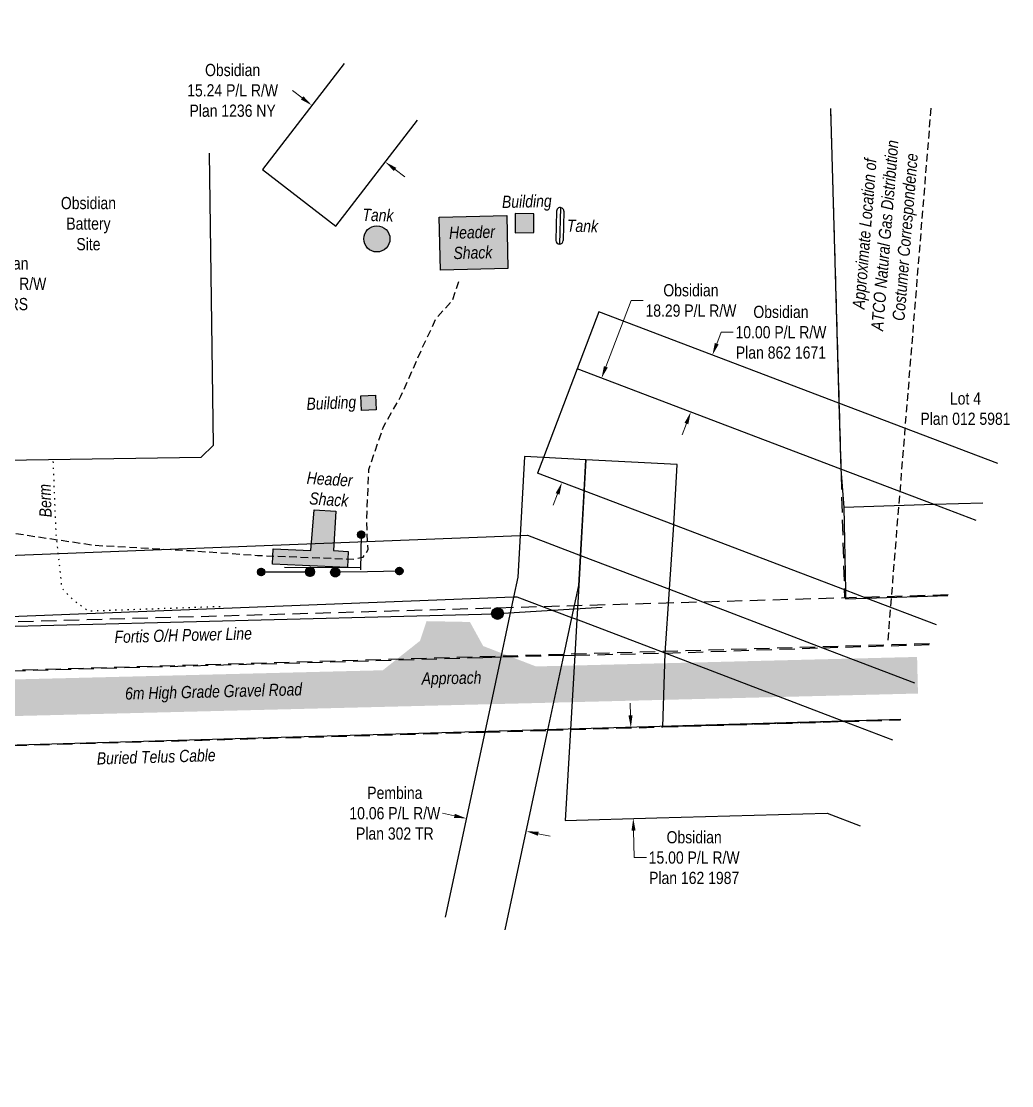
# Model space of a CAD drawing. Extents: x 636334 to 639542, y 5906010 to 5907861.
# Drawn here: x 638730 to 639542, y 5906188 to 5907060 of the extents above; entities that cross this region are included whole.
import ezdxf

# ---------------------------------------------------------------- set-up
doc = ezdxf.new("R2010")
doc.units = 0
doc.header["$LTSCALE"] = 5
doc.header["$PDSIZE"] = 0.5
for name, pattern in [('foc-ACCESSROAD', [3.75, 2.5, -1.25]), ('foc-TOPO', [1, 0.2, -0.8]), ('POWERLINE5', [7.8, 2.4, -0.6, 0.6, -0.6, 0.6, -0.6, 2.4]), ('UG_PIPE', [1.875, 1.25, -0.625])]:
    doc.linetypes.add(name, pattern=pattern)
doc.layers.get('Defpoints').update_dxf_attribs({"color": 9})
for name, color, linetype in [('AS-FENCE', 48, 'foc-FENCE'), ('AS-PIPE-UG', 44, 'UG_PIPE'), ('AS-POWER', 104, 'foc-POWER'), ('AS-POWER-EXISTING', 72, 'POWERLINE5'), ('AS-ROADS', 254, 'Continuous'), ('AS-SYMBOL', 7, 'Continuous'), ('AS-TELEPHONE-T', 224, 'Continuous'), ('AS-TELUS', 224, 'foc-TEL'), ('C-AR', 13, 'foc-ACCESSROAD'), ('C-RW', 13, 'Continuous'), ('C-WS', 13, 'foc-ACCESSROAD'), ('F-RW', 190, 'Continuous'), ('L-TITLEDB', 4, 'Continuous'), ('L-TITLEDB-T', 4, 'Continuous'), ('T-LOW-AREA', 48, 'foc-TOPO')]:
    doc.layers.add(name, color=color, linetype=linetype)
for name, color, linetype, true_color in [('AS-PIPE-AG', 7, 'Continuous', 0x7d00fa), ('AS-STRUCTURE-H', 7, 'Continuous', 0xa8a8a8), ('AS-STRUCTURE-T', 7, 'Continuous', 0x454545)]:
    doc.layers.add(name, color=color, linetype=linetype, true_color=true_color)
doc.layers.add('AS-STRUCTURE', color=7, linetype='Continuous', lineweight=30, true_color=0x595959)
for name, color, linetype, lineweight in [('C-AR-T', 13, 'Continuous', 9), ('C-RW-T', 13, 'Continuous', 9), ('C-WS-T', 13, 'Continuous', 9), ('F-RW-T', 190, 'Continuous', 9), ('T-TEXT', 48, 'Continuous', 18)]:
    doc.layers.add(name, color=color, linetype=linetype, lineweight=lineweight)
doc.styles.add('100L', font='ARIALN.TTF', dxfattribs={"height": 11})
doc.styles.add('80CG', font='ARIALN.TTF', dxfattribs={"height": 10})
doc.styles.add('80L', font='ARIALN.TTF', dxfattribs={"height": 10})
doc.styles.add('foc-LtypeFont', font='ARIALN.TTF', dxfattribs={"height": 7.35})
doc.linetypes.add('foc-FENCE', pattern='A,10,-1,["X",foc-LtypeFont,S=0.2,R=0,X=-0.625,Y=-0.75],-1.24', length=12.24)
doc.linetypes.add('foc-POWER', pattern='A,6,-1,["P",foc-LtypeFont,S=0.2,R=0,X=-0.625,Y=-0.75],-1.24,4', length=12.24)
doc.linetypes.add('foc-TEL', pattern='A,2,-1,["T",foc-LtypeFont,S=0.2,R=0,X=-0.425,Y=-0.75],-1.24,8', length=12.24)
doc.dimstyles.new('Compass 5 000', dxfattribs={"dimscale": 5, "dimtxt": 9, "dimasz": 2, "dimexe": 0.2, "dimexo": 0.0625, "dimgap": 0.5, "dimtad": 0, "dimtih": 1, "dimtoh": 1, "dimzin": 0, "dimdsep": 46, "dimtxsty": '80CG', "dimcen": 0.1, "dimse1": 1, "dimse2": 1, "dimclrd": 256, "dimclrt": 256, "dimaunit": 1, "dimadec": 4, "dimazin": 0, "dimtfac": 0.06, "dimtofl": 0, "dimtmove": 0, "dimatfit": 1, "dimfxl": 0.2, "dimtolj": 1, "dimtzin": 0, "dimlwd": -1, "dimarcsym": 0})

# ---------------------------------------------------------------- blocks, each defined once
blk = doc.blocks.new('*D423')
at = {"layer": 'C-AR-T', "transparency": 16777216}
for p, q in [((638583.48, 5906533.63), (638583.2, 5906543.63)), ((638585.76, 5906452.73), (638587.91, 5906376.37)), ((638587.91, 5906376.37), (638597.91, 5906376.37))]:
    blk.add_line(p, q, dxfattribs=at)
for points in [[(638585.15, 5906533.68), (638581.82, 5906533.58), (638583.77, 5906523.63)], [(638587.43, 5906452.78), (638584.1, 5906452.69), (638585.48, 5906462.73)]]:
    blk.add_solid(points, dxfattribs=at)
at = {"layer": 'Defpoints', "color": 0, "transparency": 16777216}
for p in [(638800.47, 5906529.74), (638802.18, 5906468.83), (638585.48, 5906462.73)]:
    blk.add_point(p, dxfattribs=at)
at = {"layer": 'C-AR-T', "transparency": 16777216, "insert": (638646.87, 5906376.37), "char_height": 10, "attachment_point": 5, "style": '80CG', "bg_fill": 3, "box_fill_scale": 1.1, "bg_fill_color": 256, "bg_fill_true_color": 13158600, "bg_fill_transparency": 0}
blk.add_mtext('\\A1;Obsidian\\P12.19 Access R/W\\PPlan 5824 RS', dxfattribs=at)
blk = doc.blocks.new('RISER')
h = blk.add_hatch(color=255)
h.dxf.hatch_style = 1
edge = h.paths.add_edge_path()
edge.add_arc((0, 0), 0.7, 0, 360)
blk.add_hatch(color=13).paths.add_polyline_path([(0.58, -0.15), (-0.58, -0.15, 0.774597)])
at = {"color": 13}
blk.add_line((-0.58, -0.15), (0.58, -0.15), dxfattribs=at)
blk.add_circle((0, 0), 0.6, dxfattribs=at)
blk = doc.blocks.new('PIG')
h = blk.add_hatch(color=255)
h.dxf.hatch_style = 1
edge = h.paths.add_edge_path()
edge.add_arc((0, 0), 0.85, 0, 360)
at = {"layer": 'AS-SYMBOL'}
h = blk.add_hatch(color=13, dxfattribs=at)
h.dxf.hatch_style = 1
h.paths.add_polyline_path([(-0.1, 0, 1), (-0.55, 0, 1)])
h = blk.add_hatch(color=13, dxfattribs=at)
h.dxf.hatch_style = 1
h.paths.add_polyline_path([(0.1, 0, 1), (0.55, 0, 1)])
at = {"layer": 'AS-SYMBOL', "color": 13}
for centre, radius in [((0, 0), 0.75), ((-0.33, 0), 0.225), ((0.33, 0), 0.225)]:
    blk.add_circle(centre, radius, dxfattribs=at)
blk = doc.blocks.new('*D425')
at = {"layer": 'C-RW-T', "transparency": 16777216}
for p, q in [((638674.47, 5906844.98), (638664.47, 5906844.98)), ((638664.47, 5906844.98), (638666.26, 5906782.28)), ((638666.55, 5906772.29), (638666.26, 5906782.28)), ((638669.73, 5906660.94), (638670.01, 5906650.94))]:
    blk.add_line(p, q, dxfattribs=at)
for points in [[(638668.21, 5906772.33), (638664.88, 5906772.24), (638666.83, 5906762.29)], [(638671.39, 5906660.99), (638668.06, 5906660.89), (638669.44, 5906670.94)]]:
    blk.add_solid(points, dxfattribs=at)
at = {"layer": 'Defpoints', "color": 0, "transparency": 16777216}
for p in [(638666.83, 5906762.29), (638669.39, 5906762.36), (638672, 5906671.01)]:
    blk.add_point(p, dxfattribs=at)
at = {"layer": 'C-RW-T', "transparency": 16777216, "insert": (638713.56, 5906844.98), "char_height": 10, "attachment_point": 5, "style": '80CG'}
blk.add_mtext('\\A1;Obsidian\\P18.29 P/L R/W \\P5730 RS', dxfattribs=at)
blk = doc.blocks.new('*D427')
at = {"layer": 'Defpoints', "color": 0, "transparency": 16777216}
for p in [(639095.15, 5906406.85), (639094.65, 5906404.5), (639143.8, 5906394)]:
    blk.add_point(p, dxfattribs=at)
at = {"layer": 'F-RW-T', "transparency": 16777216}
for p, q in [((639085.37, 5906408.94), (639075.59, 5906411.03)), ((639154.08, 5906394.26), (639163.86, 5906392.17))]:
    blk.add_line(p, q, dxfattribs=at)
for points in [[(639085.72, 5906410.57), (639085.02, 5906407.31), (639095.15, 5906406.85)], [(639154.43, 5906395.89), (639153.73, 5906392.63), (639144.3, 5906396.35)]]:
    blk.add_solid(points, dxfattribs=at)
at = {"layer": 'F-RW-T', "transparency": 16777216, "insert": (639036.51, 5906411.03), "char_height": 10, "attachment_point": 5, "style": '80CG'}
blk.add_mtext('\\A1;Pembina\\P10.06 P/L R/W  \\PPlan 302 TR', dxfattribs=at)
blk = doc.blocks.new('*D428')
at = {"layer": 'C-RW-T', "transparency": 16777216}
for p, q in [((639229.7, 5906491.23), (639229.43, 5906501.22)), ((639232.19, 5906396.9), (639232.78, 5906374.68)), ((639232.78, 5906374.68), (639242.78, 5906374.68))]:
    blk.add_line(p, q, dxfattribs=at)
for points in [[(639231.36, 5906491.27), (639228.03, 5906491.18), (639229.96, 5906481.23)], [(639233.86, 5906396.95), (639230.53, 5906396.86), (639231.93, 5906406.9)]]:
    blk.add_solid(points, dxfattribs=at)
at = {"layer": 'Defpoints', "color": 0, "transparency": 16777216}
for p in [(639298.16, 5906483.04), (639231.93, 5906406.9), (639300.13, 5906408.7)]:
    blk.add_point(p, dxfattribs=at)
at = {"layer": 'C-RW-T', "transparency": 16777216, "insert": (639281.87, 5906374.68), "char_height": 10, "attachment_point": 5, "style": '80CG'}
blk.add_mtext('\\A1;Obsidian \\P15.00 P/L R/W \\PPlan 162 1987', dxfattribs=at)
blk = doc.blocks.new('*D429')
at = {"layer": 'C-RW-T', "transparency": 16777216}
for p, q in [((639300.37, 5906795.89), (639303.93, 5906805.24)), ((639303.93, 5906805.24), (639313.93, 5906805.24)), ((639275.52, 5906730.47), (639271.97, 5906721.12))]:
    blk.add_line(p, q, dxfattribs=at)
for points in [[(639298.82, 5906796.48), (639301.93, 5906795.3), (639296.82, 5906786.54)], [(639273.96, 5906731.06), (639277.08, 5906729.88), (639279.07, 5906739.82)]]:
    blk.add_solid(points, dxfattribs=at)
at = {"layer": 'Defpoints', "color": 0, "transparency": 16777216}
for p in [(639280.56, 5906792.72), (639296.82, 5906786.54), (639262.8, 5906746)]:
    blk.add_point(p, dxfattribs=at)
at = {"layer": 'C-RW-T', "transparency": 16777216, "insert": (639353.01, 5906805.24), "char_height": 10, "attachment_point": 5, "style": '80CG'}
blk.add_mtext('\\A1;Obsidian \\P10.00 P/L R/W  \\PPlan 862 1671', dxfattribs=at)
blk = doc.blocks.new('*D430')
at = {"layer": 'C-RW-T', "transparency": 16777216}
for p, q in [((639209.48, 5906776.95), (639230.13, 5906831.31)), ((639230.13, 5906831.31), (639240.13, 5906831.31)), ((639169.91, 5906672.82), (639166.36, 5906663.48))]:
    blk.add_line(p, q, dxfattribs=at)
for points in [[(639207.92, 5906777.55), (639211.04, 5906776.36), (639205.93, 5906767.61)], [(639168.35, 5906673.42), (639171.47, 5906672.23), (639173.46, 5906682.17)]]:
    blk.add_solid(points, dxfattribs=at)
at = {"layer": 'Defpoints', "color": 0, "transparency": 16777216}
for p in [(639205.93, 5906767.61), (639255.52, 5906748.76), (639223.06, 5906663.33)]:
    blk.add_point(p, dxfattribs=at)
at = {"layer": 'C-RW-T', "transparency": 16777216, "insert": (639279.22, 5906831.31), "char_height": 10, "attachment_point": 5, "style": '80CG'}
blk.add_mtext('\\A1;Obsidian \\P18.29 P/L R/W ', dxfattribs=at)
blk = doc.blocks.new('*D432')
at = {"layer": 'C-RW-T', "transparency": 16777216}
for p, q in [((638960.52, 5906997.39), (638952.59, 5907003.49)), ((639036.67, 5906938.72), (639044.59, 5906932.61))]:
    blk.add_line(p, q, dxfattribs=at)
for points in [[(638961.53, 5906998.71), (638959.5, 5906996.07), (638968.44, 5906991.29)], [(639037.68, 5906940.04), (639035.65, 5906937.4), (639028.75, 5906944.82)]]:
    blk.add_solid(points, dxfattribs=at)
at = {"layer": 'Defpoints', "color": 0, "transparency": 16777216}
for p in [(638968.44, 5906991.29), (638955.6, 5906974.63), (639015.91, 5906928.17)]:
    blk.add_point(p, dxfattribs=at)
at = {"layer": 'C-RW-T', "transparency": 16777216, "insert": (638903.53, 5907003.49), "char_height": 10, "attachment_point": 5, "style": '80CG'}
blk.add_mtext('\\A1;Obsidian\\P15.24 P/L R/W \\PPlan 1236 NY  ', dxfattribs=at)
blk = doc.blocks.new('Propane_Tank')
at = {"color": 48}
for p, q in [((-0.6, 5.4), (-0.6, 0.6)), ((0.6, 5.4), (0.6, 0.6))]:
    blk.add_line(p, q, dxfattribs=at)
for centre, start, end in [((0, 5.4), 360, 540), ((0, 0.6), 180, 360)]:
    blk.add_arc(centre, 0.6, start, end, dxfattribs=at)
at = {"layer": 'Defpoints'}
blk.add_line((0, 6), (0, 0), dxfattribs=at)
blk = doc.blocks.new('POWERPOLE')
h = blk.add_hatch(color=255)
edge = h.paths.add_edge_path()
edge.add_arc((0, 0), 0.96, 0, 360)
at = {"linetype": 'Continuous'}
for p, q in [((0.68, -0.68), (-0.68, 0.68)), ((-0.68, -0.68), (0.68, 0.68))]:
    blk.add_line(p, q, dxfattribs=at)
blk.add_circle((0, 0), 0.96, dxfattribs=at)

msp = doc.modelspace()

# ---------------------------------------------------------------- hatches: boundary and pattern name
at = {"layer": 'AS-ROADS'}
h = msp.add_hatch(color=256, dxfattribs=at)
h.dxf.hatch_style = 1
h.paths.add_polyline_path([(639133.287, 5906538.694), (639108.927, 5906548.104), (639098.062, 5906567.834), (639062.497, 5906568.509), (639057.092, 5906552.329), (639040.637, 5906539.324), (639025.916, 5906527.689), (639155.692, 5906530.039)])
at = {"layer": 'AS-STRUCTURE-H'}
h = msp.add_hatch(color=256, dxfattribs=at)
h.dxf.hatch_style = 1
h.paths.add_polyline_path([(639072.842, 5906899.689), (639128.397, 5906900.989), (639129.052, 5906857.444), (639073.937, 5906856.279)])
h = msp.add_hatch(color=256, dxfattribs=at)
h.dxf.hatch_style = 1
h.paths.add_polyline_path([(639135.047, 5906886.759), (639150.422, 5906886.989), (639150.552, 5906902.344), (639135.107, 5906902.509)])
h = msp.add_hatch(color=256, dxfattribs=at)
h.dxf.hatch_style = 1
edge = h.paths.add_edge_path()
edge.add_arc((639021.76, 5906881.817), 10.724, 0, 360)
h = msp.add_hatch(color=256, dxfattribs=at)
h.dxf.hatch_style = 1
h.paths.add_polyline_path([(639008.622, 5906753.079), (639020.657, 5906753.599), (639021.222, 5906741.604), (639009.087, 5906741.029)])
h = msp.add_hatch(color=256, dxfattribs=at)
h.dxf.hatch_style = 1
h.paths.add_polyline_path([(638936.257, 5906615.254), (638936.747, 5906627.874), (638967.772, 5906626.509), (638970.262, 5906659.774), (638988.112, 5906658.639), (638986.137, 5906626.439), (638998.327, 5906625.599), (638997.82, 5906612.545)])

# ---------------------------------------------------------------- linework, layer by layer
at = {"layer": 'AS-FENCE', "flags": 128}
msp.add_lwpolyline([(638644.947, 5906699.409), (638877.812, 5906702.859), (638887.897, 5906712.629), (638884.487, 5906952.074)], dxfattribs=at)
at = {"layer": 'AS-PIPE-AG', "flags": 128}
for points in [[(639008.927, 5906639.459), (639008.257, 5906610.544)], [(638926.867, 5906608.869), (638935.242, 5906608.939), (638964.722, 5906608.954)], [(639008.522, 5906612.309), (638946.027, 5906612.504)], [(639040.267, 5906609.544), (639014.077, 5906608.959), (638989.892, 5906608.654)]]:
    msp.add_lwpolyline(points, dxfattribs=at)
at = {"layer": 'AS-PIPE-UG', "flags": 128}
for points in [[(639440.823, 5906552.877), (639441.653, 5906563.091), (639476.353, 5906991.183)], [(637881.675, 5906187.76), (637907.742, 5906271.804), (637927.177, 5906329.679), (637937.872, 5906369.299), (637953.332, 5906421.684), (637958.782, 5906477.209), (637957.227, 5906563.424), (637944.987, 5906570.544), (637929.172, 5906587.164), (637924.497, 5906632.874), (637922.382, 5906672.614), (637919.342, 5906696.009), (637917.902, 5906710.409), (637920.397, 5906720.304), (637932.607, 5906722.789), (637953.627, 5906721.519), (637966.382, 5906720.559), (638127.937, 5906716.229), (638180.522, 5906712.504), (638200.997, 5906709.739), (638224.057, 5906707.744), (638255.202, 5906703.604), (638291.627, 5906700.124), (638326.682, 5906694.664), (638378.907, 5906688.019), (638427.632, 5906680.784), (638474.527, 5906674.709), (638516.327, 5906669.349), (638565.357, 5906660.989), (638607.107, 5906654.764), (638641.967, 5906651.394), (638671.442, 5906646.939), (638712.267, 5906642.369), (638789.832, 5906630.779), (638868.947, 5906626.309), (638923.872, 5906622.394), (639002.272, 5906619.324), (639010.647, 5906620.919), (639014.552, 5906627.139), (639013.432, 5906650.304), (639015.187, 5906692.709), (639027.197, 5906727.859), (639041.522, 5906752.874), (639058.592, 5906791.484), (639070.522, 5906816.909), (639083.957, 5906831.909), (639089.802, 5906849.209)]]:
    msp.add_lwpolyline(points, dxfattribs=at)
at = {"layer": 'AS-POWER', "flags": 128}
msp.add_lwpolyline([(637638.989, 5906474.08), (637814.037, 5906478.924), (637967.532, 5906475.229), (638155.192, 5906551.559), (638206.302, 5906550.579), (638692.907, 5906563.624), (639118.087, 5906574.489), (639120.667, 5906574.779), (639206.538, 5906579.876)], dxfattribs=at)
at = {"layer": 'AS-ROADS', "const_width": 30, "flags": 128}
msp.add_lwpolyline([(638129.047, 5906487.488), (638148.014, 5906489.354), (638175.307, 5906492.039), (639464.983, 5906524.179)], dxfattribs=at)
at = {"layer": 'AS-STRUCTURE', "flags": 128}
for points in [[(639072.842, 5906899.689), (639128.397, 5906900.989), (639129.052, 5906857.444), (639073.937, 5906856.279)], [(639135.047, 5906886.759), (639150.422, 5906886.989), (639150.552, 5906902.344), (639135.107, 5906902.509)], [(639008.622, 5906753.079), (639020.657, 5906753.599), (639021.222, 5906741.604), (639009.087, 5906741.029)], [(638936.257, 5906615.254), (638936.747, 5906627.874), (638967.772, 5906626.509), (638970.262, 5906659.774), (638988.112, 5906658.639), (638986.137, 5906626.439), (638998.327, 5906625.599), (638997.82, 5906612.545)]]:
    msp.add_lwpolyline(points, close=True, dxfattribs=at)
at = {"layer": 'AS-STRUCTURE'}
msp.add_circle((639021.76, 5906881.817), 10.724, dxfattribs=at)
at = {"layer": 'AS-TELUS', "flags": 128}
msp.add_lwpolyline([(638115.377, 5906449.484), (639451.346, 5906488.285)], dxfattribs=at)
at = {"layer": 'C-AR'}
for p, q in [((639108.513, 5906538.415), (638139.568, 5906511.123)), ((639175.091, 5906540.394), (639123.361, 5906538.856))]:
    msp.add_line(p, q, dxfattribs=at)
at = {"layer": 'C-AR', "linetype": 'Continuous'}
msp.add_line((639123.361, 5906538.856), (639108.513, 5906538.415), dxfattribs=at)
at = {"layer": 'C-AR'}
for points in [[(639489.984, 5906589.982), (638138.418, 5906550.695)], [(639474.769, 5906549.934), (638139.568, 5906511.123)], [(639175.091, 5906540.394), (639183.929, 5906540.597), (639258.102, 5906542.308), (639387.201, 5906546.718), (639474.535, 5906549.318)], [(638141.258, 5906450.219), (639110.248, 5906477.512), (639161.973, 5906479.05), (639180.472, 5906479.603), (639256.304, 5906481.761), (639404.614, 5906486.278), (639451.11, 5906487.664)]]:
    msp.add_lwpolyline(points, dxfattribs=at)
at = {"layer": 'C-RW', "linetype": 'Continuous'}
for p, q in [((639185.884, 5906775.221), (639158.301, 5906702.655)), ((639402.128, 5906693.06), (639185.884, 5906775.221)), ((639158.301, 5906702.655), (639153.406, 5906689.775)), ((639191.601, 5906675.259), (639153.406, 5906689.775)), ((639478.677, 5906664.056), (639402.128, 5906693.06)), ((639265.106, 5906647.381), (639191.601, 5906675.259)), ((639513.145, 5906650.945), (639478.677, 5906664.056)), ((639405.894, 5906593.929), (639265.106, 5906647.381)), ((639422.913, 5906587.438), (639405.894, 5906593.929)), ((639480.665, 5906565.455), (639422.913, 5906587.438))]:
    msp.add_line(p, q, dxfattribs=at)
for points in [[(638994.873, 5907025.6), (638927.929, 5906938.713), (638988.23, 5906892.237), (639055.183, 5906979.132)], [(639530.877, 5906697.616), (639400.574, 5906747.122), (639203.646, 5906821.94), (639185.884, 5906775.221)], [(639404.614, 5906486.278), (639256.304, 5906481.761), (639258.102, 5906542.308), (639261.599, 5906594.589), (639265.106, 5906647.381), (639268.04, 5906697.029), (639192.999, 5906700.764), (639187.358, 5906597.801), (639185.58, 5906569.763), (639183.929, 5906540.597), (639180.472, 5906479.603), (639176.248, 5906405.034), (639251.318, 5906407.411), (639390.827, 5906411.101), (639418.085, 5906400.739)], [(639444.77, 5906470.975), (639404.614, 5906486.278), (639258.102, 5906542.308), (639185.58, 5906569.763), (639181.68, 5906571.24), (639136.907, 5906588.3), (639133.912, 5906588.181), (638707.07, 5906571.432), (638705.123, 5906621.663), (639139.265, 5906638.703), (639145.225, 5906638.935), (639188.707, 5906622.364), (639261.599, 5906594.589), (639387.201, 5906546.718), (639462.626, 5906517.973)]]:
    msp.add_lwpolyline(points, dxfattribs=at)
at = {"layer": 'C-RW', "flags": 128}
msp.add_lwpolyline([(639404.499, 5906661.649), (639405.894, 5906593.929), (639406.036, 5906586.896), (639422.913, 5906587.438), (639489.793, 5906589.48)], dxfattribs=at)
at = {"layer": 'C-WS'}
msp.add_line((639393.633, 5906988.807), (639405.159, 5906587.516), dxfattribs=at)
at = {"layer": 'F-RW', "linetype": 'Continuous'}
for points in [[(639187.358, 5906597.801), (639188.707, 5906622.364), (639191.601, 5906675.259), (639192.999, 5906700.764), (639158.301, 5906702.655), (639142.822, 5906703.493), (639139.265, 5906638.703), (639137.386, 5906604.45), (639133.912, 5906588.181), (639123.361, 5906538.856), (639110.248, 5906477.512), (639077.863, 5906325.954)], [(639127.015, 5906315.451), (639161.973, 5906479.05), (639175.091, 5906540.394), (639181.68, 5906571.24), (639187.358, 5906597.801)]]:
    msp.add_lwpolyline(points, dxfattribs=at)
at = {"layer": 'L-TITLEDB', "linetype": 'Continuous'}
for p, q in [((639393.633, 5906988.807), (639400.574, 5906747.122)), ((639393.633, 5906988.807), (639400.574, 5906747.122)), ((639400.574, 5906747.122), (639402.128, 5906693.06)), ((639400.574, 5906747.122), (639402.128, 5906693.06)), ((639402.128, 5906693.06), (639404.499, 5906661.649)), ((639478.677, 5906664.056), (639404.499, 5906661.649)), ((639518.605, 5906665.316), (639478.677, 5906664.056))]:
    msp.add_line(p, q, dxfattribs=at)
at = {"layer": 'T-LOW-AREA', "flags": 128}
msp.add_lwpolyline([(638893.322, 5906580.354), (638785.232, 5906576.634), (638773.447, 5906585.304), (638763.737, 5906595.299), (638758.867, 5906640.369), (638756.492, 5906699.984)], dxfattribs=at)

# ---------------------------------------------------------------- block references
at = {"layer": 'AS-POWER-EXISTING', "xscale": 4.998530249999998, "yscale": 4.998530249999998, "zscale": 4.998530249999998}
msp.add_blockref('POWERPOLE', (639120.667, 5906574.779), dxfattribs=at)
at = {"layer": 'AS-SYMBOL', "color": 62, "xscale": 4.998530249999996, "yscale": 4.998530249999996, "zscale": 4.998530249999996, "rotation": 358.6610131937025}
msp.add_blockref('Propane_Tank', (639171.504, 5906877.527), dxfattribs=at)
at = {"layer": 'AS-SYMBOL', "xscale": 4.998530249999995, "yscale": 4.998530249999995, "zscale": 4.998530249999995}
for name, p in [('RISER', (639008.962, 5906639.404)), ('RISER', (638926.882, 5906608.799)), ('PIG', (638966.887, 5906608.964)), ('PIG', (638987.642, 5906608.539)), ('RISER', (639040.197, 5906609.574))]:
    msp.add_blockref(name, p, dxfattribs=at)

# ---------------------------------------------------------------- texts
at = {"layer": 'AS-POWER', "insert": (638806.532, 5906560.573), "char_height": 10, "attachment_point": 1, "rotation": 1.514321, "style": '100L'}
msp.add_mtext_dynamic_manual_height_columns('\\A1;{\\fArial Narrow|b0|i1|c0|p34;Fortis O/H Power Line}', width=112.50109, gutter_width=55.002, heights=[0], dxfattribs=at)
at = {"layer": 'AS-STRUCTURE-T', "char_height": 10, "attachment_point": 1, "style": '80L'}
for s, width, insert, rotation in [('\\pi0.29898;{\\fArial Narrow|b0|i1|c0|p34;Building}', 40.82988, (639123.891, 5906917.074), 1.34049), ('\\pi0.76282;{\\fArial Narrow|b0|i1|c0|p34;Tank}', 26.17776, (639009.312, 5906906.65), 358.403167), ('\\pi0.76282;{\\fArial Narrow|b0|i1|c0|p34;Tank}', 26.17776, (639176.986, 5906897.769), 358.403167), ('\\pi0.28874;{\\fArial Narrow|b0|i1|c0|p34;Header \\P\\pi3.5118;Shack}', 38.66071, (639080.531, 5906891.807), 1.34049), ('\\pi0.29898;{\\fArial Narrow|b0|i1|c0|p34;Building}', 40.82988, (638963.534, 5906751.49), 2.474058), ('\\pi0.28874;{\\fArial Narrow|b0|i1|c0|p34;Header \\P\\pi3.5118;Shack}', 38.66071, (638964.377, 5906691.098), 356.361721)]:
    msp.add_mtext_dynamic_manual_height_columns(s, width=width, gutter_width=50, heights=[0], dxfattribs=dict(at, insert=insert, rotation=rotation))
at = {"layer": 'T-TEXT', "char_height": 9.99706, "attachment_point": 1, "style": '80L'}
for s, width, insert, rotation in [('\\pi0.29889;{\\fArial Narrow|b0|i1|c0|p34;Berm}', 27.26797, (638745.303, 5906653.08), 92.281398), ('\\pi0.04999;{\\fArial Narrow|b0|i1|c0|p34;Approach}', 48.83735, (639058.332, 5906526.486), 1.037325), ('\\pi0.52733;{\\fArial Narrow|b0|i1|c0|p34;6m High Grade Gravel Road}', 145.79383, (638814.7, 5906514.111), 1.427589)]:
    msp.add_mtext_dynamic_manual_height_columns(s, width=width, gutter_width=250.007, heights=[0], dxfattribs=dict(at, insert=insert, rotation=rotation))

# ---------------------------------------------------------------- dimensions: what is measured, and where the dimension line sits
at = {"layer": 'C-RW-T', "color": 1}
for base, p1, p2, angle, text, override, picture, middle in [((638968.437, 5906991.288), (639015.912, 5906928.165), (638955.604, 5906974.632), 142.386273, 'Obsidian\\P15.24 P/L R/W \\PPlan 1236 NY  ', {"dimtmove": 2}, '*D432', (638903.527, 5907003.491)), ((638666.833, 5906762.291), (638671.997, 5906671.008), (638669.387, 5906762.364), 91.636408, 'Obsidian\\P18.29 P/L R/W \\P5730 RS', {"dimtmove": 1, "dimtfill": 0}, '*D425', (638681.055, 5906844.979))]:
    dim = msp.add_linear_dim(base=base, p1=p1, p2=p2, angle=angle, text=text, dimstyle='Compass 5 000', override=override, dxfattribs=at)
    dim.commit()
    dim.dimension.update_dxf_attribs({"geometry": picture, "text_midpoint": middle, "dimtype": 161})
at = {"layer": 'C-RW-T', "color": 3}
for base, p1, p2, angle, text, picture, middle in [((639205.926, 5906767.606), (639223.061, 5906663.327), (639255.521, 5906748.763), 69.195883, 'Obsidian \\P18.29 P/L R/W ', '*D430', (639279.216, 5906831.312)), ((639296.823, 5906786.54), (639262.805, 5906745.995), (639280.557, 5906792.72), 69.196801, 'Obsidian \\P10.00 P/L R/W  \\PPlan 862 1671', '*D429', (639353.012, 5906805.236))]:
    dim = msp.add_linear_dim(base=base, p1=p1, p2=p2, angle=angle, text=text, dimstyle='Compass 5 000', dxfattribs=at)
    dim.commit()
    dim.dimension.update_dxf_attribs({"geometry": picture, "text_midpoint": middle, "dimtype": 161})
at = {"layer": 'C-RW-T', "color": 1}
dim = msp.add_linear_dim(base=(639231.928, 5906406.898), p1=(639298.161, 5906483.036), p2=(639300.127, 5906408.702), angle=271.515318, text='Obsidian \\P15.00 P/L R/W \\PPlan 162 1987', dimstyle='Compass 5 000', dxfattribs=at)
dim.commit()
dim.dimension.update_dxf_attribs({"geometry": '*D428', "text_midpoint": (639281.866, 5906374.681), "dimtype": 161})
at = {"layer": 'F-RW-T', "color": 1}
dim = msp.add_linear_dim(base=(639095.149, 5906406.852), p1=(639143.799, 5906393.999), p2=(639094.647, 5906404.502), angle=167.938127, text='Pembina\\P10.06 P/L R/W  \\PPlan 302 TR', dimstyle='Compass 5 000', dxfattribs=at)
dim.commit()
dim.dimension.update_dxf_attribs({"geometry": '*D427', "text_midpoint": (639036.505, 5906411.031), "dimtype": 161})

# ---------------------------------------------------------------- next in the draw order: texts
at = {"layer": 'AS-PIPE-UG', "insert": (639439.644, 5906884.541), "char_height": 10.00537, "attachment_point": 5, "rotation": 85.365803, "style": '80CG', "bg_fill": 3, "box_fill_scale": 1.15, "bg_fill_color": 256, "bg_fill_true_color": 256, "bg_fill_transparency": 0}
msp.add_mtext('\\A1;{\\fArial Narrow|b0|i1|c0|p34;Approximate Location of \\PATCO Natural Gas Distribution \\PCostumer Correspondence}', dxfattribs=at)
at = {"layer": 'C-WS-T', "insert": (638785.33, 5906916.18), "char_height": 9.99706, "width": 58.80713, "attachment_point": 2, "line_spacing_factor": 1.010641, "style": '80CG', "bg_fill": 3, "box_fill_scale": 1.15, "bg_fill_color": 256, "bg_fill_true_color": 256, "bg_fill_transparency": 0}
msp.add_mtext('Obsidian Battery Site', dxfattribs=at)
at = {"layer": 'L-TITLEDB-T', "insert": (639504.256, 5906742.651), "char_height": 9.99706, "attachment_point": 5, "style": '80CG', "bg_fill": 3, "box_fill_scale": 1.1, "bg_fill_color": 256, "bg_fill_transparency": 0}
msp.add_mtext('\\A1;Lot 4\\PPlan 012 5981', dxfattribs=at)

# ---------------------------------------------------------------- next in the draw order: dimensions: what is measured, and where the dimension line sits
at = {"layer": 'C-AR-T', "color": 3}
dim = msp.add_linear_dim(base=(638585.481, 5906462.731), p1=(638800.466, 5906529.739), p2=(638802.182, 5906468.834), angle=271.613402, text='Obsidian\\P12.19 Access R/W\\PPlan 5824 RS', dimstyle='Compass 5 000', override={"dimtfill": 1}, dxfattribs=at)
dim.commit()
dim.dimension.update_dxf_attribs({"geometry": '*D423', "text_midpoint": (638646.866, 5906376.375), "dimtype": 161})

# ---------------------------------------------------------------- next in the draw order: texts
at = {"layer": 'AS-TELEPHONE-T', "insert": (638791.744, 5906460.927), "char_height": 10.00006, "attachment_point": 1, "rotation": 1.663586, "style": '100L', "bg_fill": 2}
msp.add_mtext_dynamic_manual_height_columns('\\pi0.29898;{\\fArial Narrow|b0|i1|c0|p34;Buried Telus Cable}', width=97.23563, gutter_width=54.984, heights=[0], dxfattribs=at)

doc.saveas('drawing.dxf')
